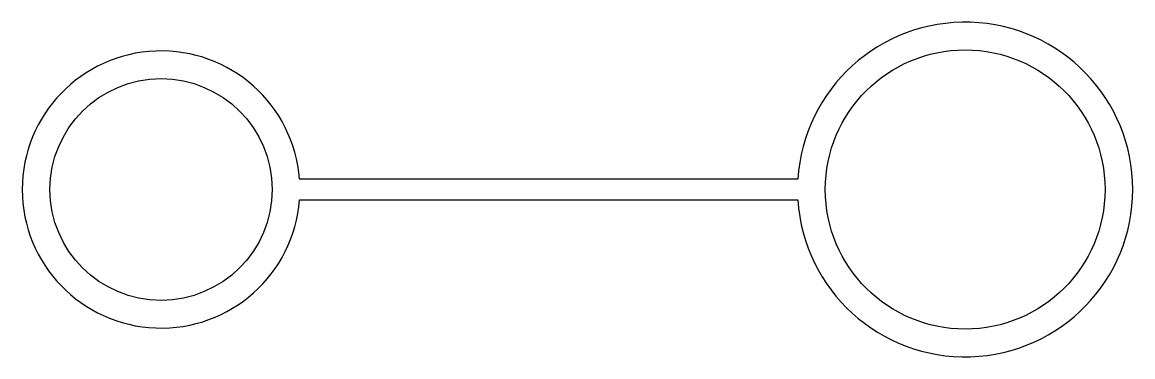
# Model space of a CAD drawing. Extents: x 2014 to 2174, y 1728 to 1776.
import ezdxf

# ---------------------------------------------------------------- set-up
doc = ezdxf.new("R2010")
doc.units = 0
doc.layers.get('0').update_dxf_attribs({"linetype": 'CONTINUOUS'})

msp = doc.modelspace()

# ---------------------------------------------------------------- linework, layer by layer
for p, q in [((2125.36, 1753.54), (2053.56, 1753.54)), ((2053.56, 1750.54), (2125.36, 1750.54))]:
    msp.add_line(p, q)
for centre, radius in [((2149.47, 1752.04), 20.15), ((2033.62, 1752.04), 16)]:
    msp.add_circle(centre, radius)
for centre, radius, start, end in [((2149.47, 1752.04), 24.15, 183.561, 176.439), ((2033.62, 1752.04), 20, 4.3012, 355.6988)]:
    msp.add_arc(centre, radius, start, end)

doc.saveas('drawing.dxf')
